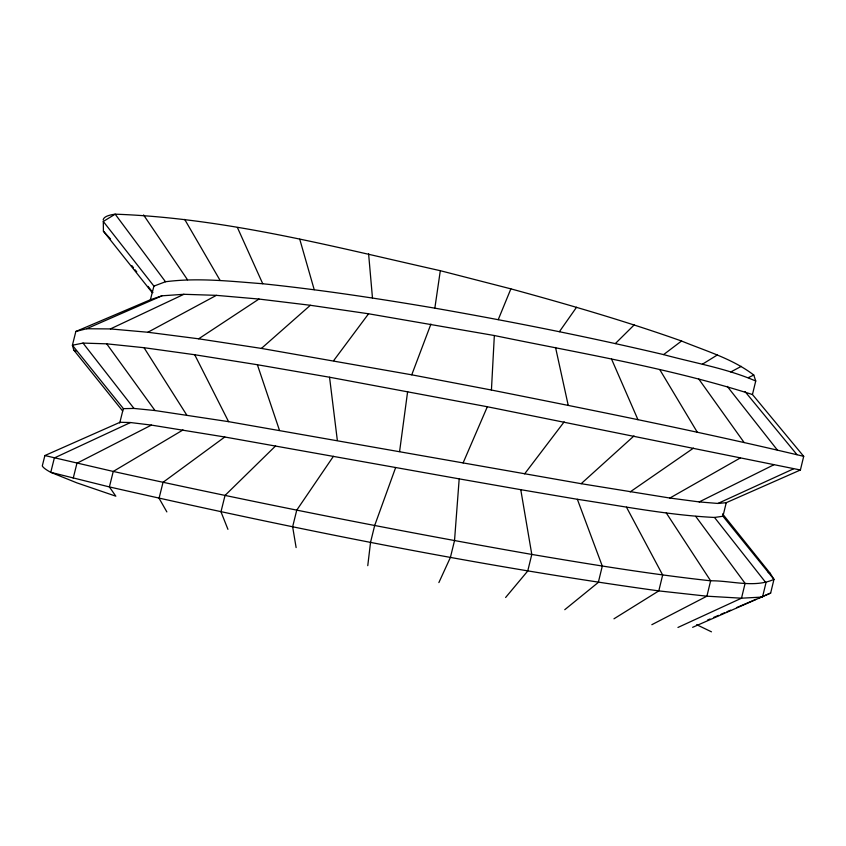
<?xml version="1.0" encoding="UTF-8"?>
<svg xmlns="http://www.w3.org/2000/svg" width="846" height="846" viewBox="0 0 846 846"><rect width="100%" height="100%" fill="white"/><g stroke="black" fill="none" stroke-linecap="round" stroke-linejoin="round"><path stroke-width="1.27" d="M800.401 469.995L487.338 406.746L329.549 377.231L257.385 364.732L194.707 354.738L144.031 347.706L106.702 343.836L83.014 343.085L72.407 345.253L123.421 408.65L133.975 408.438L155.008 410.543L228.579 421.657L581.17 483.69L669.884 498.04L699.23 501.921L717.916 503.455L726.238 502.693L800.401 469.995L803.7 456.332C700.181 431.682 595.785 410.849 491.431 390.038L494.339 335.524L368.57 313.781L310.355 305.279L258.961 299.05L216.396 295.349L183.899 294.292L161.988 295.804L150.525 299.706L75.844 331.484L72.407 345.253L73.761 350.033L122.702 411.05L119.72 423.032M130.464 422.535L54.356 457.95L50.771 472.332L109.388 486.926L115.828 496.179L76.817 482.844L50.771 472.332A369.173 23.075 13.8 0 1 42.3 465.903L44.88 455.55L120.026 422.281L130.464 422.535L151.392 425.094L224.782 437.001L459.188 478.868L454.524 540.615L450.421 557.377L438.873 582.587M367.767 565.667L370.548 542.297L374.672 525.525L395.664 467.51M399.587 451.553L407.635 391.539M803.7 456.332L752.454 394.522L755.732 381.017C726.376 368.285 694.344 363.019 663.602 354.601C587.854 336.782 511.502 321.596 434.844 308.156L440.311 270.699C333.134 246.662 225.448 218.046 115.172 214.175A368.232 34.834 13.8 0 0 103.191 219.949M692.62 627.33L770.653 593.067L773.963 579.373L722.949 516.24L726.238 502.693M73.221 478.202L76.944 463.248L151.392 425.094M150.398 299.759L153.909 286.107L103.297 221.472L115.172 214.175L165.488 281.75C197.827 277.541 230.429 281.284 262.746 283.748C320.401 289.744 377.718 298.469 434.844 308.156M122.702 411.05L123.421 408.65M75.844 331.484L86.588 328.745L110.414 328.925L147.87 332.256L198.662 338.812L261.425 348.415L411.748 374.82L430.931 324.06M498.241 319.629L510.878 288.856C568.269 304.539 625.448 321.12 681.538 341.012C706.082 351.122 732.446 358.672 753.775 375.032L755.732 381.017M463.1 462.921L487.338 406.746M333.43 456.301L296.756 510.138L292.642 526.772L296.121 547.584M559.407 331.674L576.56 307.246M333.652 360.639L368.57 313.781M524.636 473.855L564.176 421.858M505.622 597.488L527.735 571.018L531.796 554.426L520.766 489.675L459.188 478.868M615.349 343.561L634.193 324.906M275.585 445.937L225.025 495.439L220.975 511.809L227.934 529.332M581.17 483.69L633.992 435.933M261.425 348.415L310.355 305.279M564.768 609.691L598.323 582.397L602.289 566.101L577.363 499.288L520.766 489.675M663.602 354.601L681.538 341.012M224.782 437.001L163.035 482.315L159.069 498.283L166.852 511.904M630.185 491.886L693.477 448.137M198.662 338.812L258.961 299.05M613.963 618.807L658.801 590.899L706.907 596.187L741.508 598.196L762.521 597.054L765.968 582.788L714.521 517.456C668.403 515.161 622.942 506.162 577.363 499.288M702.402 364.214L717.355 354.96M182.99 429.958L113.248 471.444L44.88 455.55M669.884 498.04L740.419 457.887M147.87 332.256L216.396 295.349M730.764 371.976L741.297 366.35M651.843 624.697L706.907 596.187L710.629 580.8L666.267 512.93M699.23 501.921L773.773 464.824M748.435 377.612L753.775 375.032M110.414 328.925L183.899 294.292M677.953 627.457L741.508 598.196L745.093 583.359L695.719 516.377M717.916 503.455L793.516 468.843M86.588 328.745L161.988 295.804M707.584 620.023L710.006 618.986M713.643 617.432L718.497 615.359M720.919 614.323L724.567 612.768M726.989 611.732L730.627 610.178M736.686 607.576L756.102 599.285M758.524 598.249L770.653 593.067M153.909 286.107L165.488 281.75M714.521 517.456L722.949 516.24M411.748 374.82L491.431 390.038M494.339 335.524C580.673 353.374 668.329 367.767 752.454 394.522M440.311 270.699L510.878 288.856M696.67 624.686L711.465 631.825M768.147 572.213L770.283 573.451L773.963 579.373C754.251 588.256 731.388 580.536 710.629 580.8C650.711 574.244 591.217 564.451 531.796 554.426C391.687 529.871 252.161 501.995 113.248 471.444L109.388 486.926C291.161 528.211 474.109 565.329 658.801 590.899L662.661 575.016L626.474 507.166M73.761 350.033L75.918 351.312M103.297 221.472L103.413 231.212L110.54 239.006M745.04 391.582L796.964 454.619M722.558 513.903L770.283 573.451M103.413 231.212L152.185 292.589M727.264 386.389L777.358 450.03M131.891 265.676L133.509 267.748M135.127 269.821L136.745 271.894M148.061 286.382L152.915 292.6M83.014 343.085L133.975 408.438M106.702 343.836L155.008 410.543M698.796 379.061L744.142 442.543M143.566 214.947L187.505 279.783M144.031 347.706L186.702 414.984M659.901 369.839L697.326 432.295M184.671 219.378L220.097 280.417M194.707 354.738L228.579 421.657M237.419 227.532L262.746 283.748M611.563 359.116L637.947 419.679M257.385 364.732L279.455 430.286M299.738 239.175L314.215 289.681M555.547 347.452L568.216 405.319M329.549 377.231L337.343 440.449M368.602 253.821L372.473 297.972"/></g></svg>
